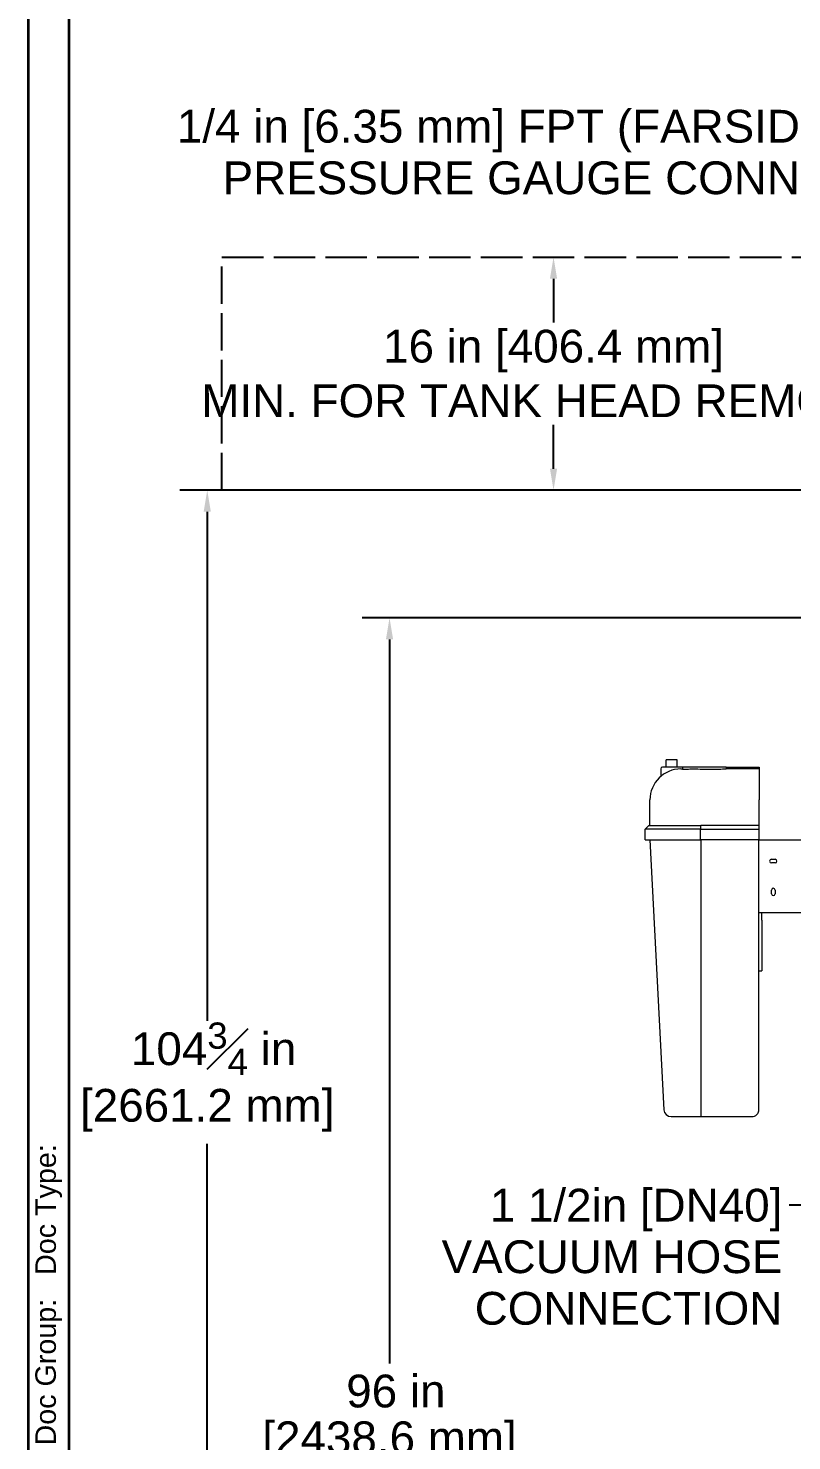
# Model space of a CAD drawing. Header units: inches. Extents: x 19 to 503, y 7 to 322.
# Drawn here: x 18.7 to 71.2, y 84.5 to 181.5 of the extents above; entities that cross this region are included whole.
import ezdxf

# ---------------------------------------------------------------- set-up
doc = ezdxf.new("R2010")
doc.units = ezdxf.units.IN
doc.header["$LTSCALE"] = 15
doc.header["$MEASUREMENT"] = 0
doc.linetypes.add('DASHED_SPACE', pattern=[0.2067, 0.1654, -0.0413])
doc.layers.get('0').update_dxf_attribs({"lineweight": 25})
for name, color, linetype, lineweight in [('Border', 7, 'Continuous', 35), ('Dimension (ANSI)', 7, 'Continuous', 25), ('Sketch Geometry (ANSI)', 7, 'Continuous', 25), ('Symbol (ANSI)', 7, 'Continuous', 25), ('Visible (ANSI)', 7, 'Continuous', 50)]:
    doc.layers.add(name, color=color, linetype=linetype, lineweight=lineweight)
doc.styles.add('MEMCOR Medium', font='arial.ttf')
doc.styles.add('Standard A-B-C', font='arial.ttf')
doc.dimstyles.new('Default (ANSI)', dxfattribs={"dimscale": 15, "dimtxt": 0.15, "dimasz": 0.098425, "dimexe": 0.125, "dimexo": 0.0625, "dimgap": 0.031496, "dimtad": 0, "dimtih": 1, "dimtoh": 1, "dimdec": 4, "dimrnd": 1e-08, "dimzin": 3, "dimdsep": 46, "dimlunit": 5, "dimtxsty": 'MEMCOR Medium', "dimcen": 0.09, "dimdle": 0.393701, "dimclrd": 256, "dimclre": 256, "dimclrt": 256, "dimadec": 0, "dimazin": 1, "dimtfac": 0.8, "dimtofl": 0, "dimtmove": 0, "dimatfit": 3, "dimfxl": 1, "dimfrac": 1, "dimtolj": 1, "dimtzin": 4, "dimlwd": -1, "dimlwe": -1, "dimarcsym": 0})
doc.dimstyles.new('Default (ANSI)$7', dxfattribs={"dimscale": 15, "dimtxt": 0.15, "dimasz": 0.098425, "dimexe": 0.125, "dimexo": 0.0625, "dimgap": 0.031496, "dimtad": 0, "dimtih": 1, "dimtoh": 1, "dimdec": 4, "dimrnd": 1e-08, "dimzin": 3, "dimdsep": 46, "dimlunit": 5, "dimtxsty": 'MEMCOR Medium', "dimcen": 0.09, "dimdle": 0.393701, "dimclrd": 256, "dimclre": 256, "dimclrt": 256, "dimadec": 0, "dimazin": 1, "dimtfac": 0.8, "dimtofl": 0, "dimtmove": 0, "dimatfit": 3, "dimfxl": 1, "dimfrac": 1, "dimtolj": 1, "dimtzin": 4, "dimlwd": -1, "dimlwe": -1, "dimarcsym": 0})
doc.dimstyles.new('Default (ANSI)-01', dxfattribs={"dimscale": 15, "dimtxt": 0.15, "dimasz": 0.098425, "dimexe": 0.125, "dimexo": 0.0625, "dimgap": 0.031496, "dimtad": 0, "dimtih": 1, "dimtoh": 1, "dimdec": 4, "dimrnd": 1e-08, "dimzin": 3, "dimdsep": 46, "dimlunit": 5, "dimtxsty": 'MEMCOR Medium', "dimcen": 0.09, "dimdle": 0.393701, "dimclrd": 256, "dimclre": 256, "dimclrt": 256, "dimadec": 0, "dimazin": 1, "dimtfac": 0.8, "dimtofl": 0, "dimtmove": 0, "dimatfit": 3, "dimfxl": 1, "dimfrac": 1, "dimtolj": 1, "dimtzin": 4, "dimlwd": -1, "dimlwe": -1, "dimarcsym": 0})

# ---------------------------------------------------------------- blocks, each defined once
blk = doc.blocks.new('Borders 22x34_D')
at = {"layer": 'Border'}
for p, q in [((1.25, 21.5), (1.25, 0.5)), ((1.4375, 0.5), (1.4375, 21.3125))]:
    blk.add_line(p, q, dxfattribs=at)
at = {"layer": 'Border', "insert": (1.3437, 3.875), "char_height": 0.094, "attachment_point": 4, "rotation": 90, "style": 'Standard A-B-C'}
blk.add_mtext('\\fArial|b0|i0;{\\H0.0940;BAR = 1" AT PLOT SCALE    Doc Group:   Doc Type: }', dxfattribs=at)
blk = doc.blocks.new('*D21')
at = {"layer": 'Defpoints', "color": 0, "transparency": 16777216}
for p in [(31.043, 149.759), (94.88, 149.759), (75.149, 44.987)]:
    blk.add_point(p, dxfattribs=at)
at = {"layer": 'Dimension (ANSI)', "transparency": 16777216}
for p, q in [((93.943, 149.759), (29.168, 149.759)), ((31.043, 148.283), (31.043, 113.322)), ((31.043, 46.464), (31.043, 104.871)), ((74.211, 44.987), (29.168, 44.987))]:
    blk.add_line(p, q, dxfattribs=at)
for points in [[(30.797, 148.283), (31.289, 148.283), (31.043, 149.759)], [(30.797, 46.464), (31.289, 46.464), (31.043, 44.987)]]:
    blk.add_solid(points, dxfattribs=at)
at = {"layer": 'Dimension (ANSI)', "transparency": 16777216, "char_height": 2.25, "attachment_point": 5, "style": 'MEMCOR Medium'}
for s, insert in [('\\A1; 104{\\H0.8x;\\S3#4;} in', (31.043, 111.408)), ('\\A1;[2661.2 mm]', (31.043, 107.182))]:
    blk.add_mtext(s, dxfattribs=dict(at, insert=insert))
blk = doc.blocks.new('*D22')
at = {"layer": 'Defpoints', "color": 0, "transparency": 16777216}
for p in [(73.596, 140.994), (43.557, 44.987), (75.149, 44.987)]:
    blk.add_point(p, dxfattribs=at)
at = {"layer": 'Dimension (ANSI)', "transparency": 16777216}
for p, q in [((72.659, 140.994), (41.682, 140.994)), ((43.557, 139.518), (43.557, 89.802)), ((43.557, 46.464), (43.557, 82.73)), ((74.211, 44.987), (41.682, 44.987))]:
    blk.add_line(p, q, dxfattribs=at)
for points in [[(43.311, 139.518), (43.803, 139.518), (43.557, 140.994)], [(43.311, 46.464), (43.803, 46.464), (43.557, 44.987)]]:
    blk.add_solid(points, dxfattribs=at)
at = {"layer": 'Dimension (ANSI)', "transparency": 16777216, "char_height": 2.25, "attachment_point": 5, "style": 'MEMCOR Medium'}
for s, insert in [('\\A1; 96 in', (43.557, 87.887)), ('\\A1;[2438.6 mm]', (43.557, 84.352))]:
    blk.add_mtext(s, dxfattribs=dict(at, insert=insert))
blk = doc.blocks.new('*D24')
at = {"layer": 'Defpoints', "color": 0, "transparency": 16777216}
for p in [(46.725, 165.759), (46.725, 149.759), (54.82, 149.759)]:
    blk.add_point(p, dxfattribs=at)
at = {"layer": 'Dimension (ANSI)', "transparency": 16777216}
for p, q in [((54.82, 164.283), (54.82, 161.276)), ((54.82, 151.236), (54.82, 154.243))]:
    blk.add_line(p, q, dxfattribs=at)
for points in [[(54.574, 164.283), (55.066, 164.283), (54.82, 165.759)], [(54.574, 151.236), (55.066, 151.236), (54.82, 149.759)]]:
    blk.add_solid(points, dxfattribs=at)
at = {"layer": 'Dimension (ANSI)', "transparency": 16777216, "insert": (54.82, 157.759), "char_height": 2.25, "attachment_point": 5, "style": 'MEMCOR Medium'}
blk.add_mtext('\\A1;\\fArial|b0|i0;16 in [406.4 mm]\\P\\fArial|b0|i0; MIN. FOR TANK HEAD REMOVAL', dxfattribs=at)

msp = doc.modelspace()

# ---------------------------------------------------------------- linework, layer by layer
at = {"layer": 'Sketch Geometry (ANSI)', "linetype": 'DASHED_SPACE', "ltscale": 1.032092}
msp.add_line((32.04771, 149.75937), (32.04771, 165.75937), dxfattribs=at)
at = {"layer": 'Sketch Geometry (ANSI)', "linetype": 'DASHED_SPACE', "ltscale": 1.147418}
for p, q in [((32.04771, 165.75937), (128.10211, 165.75937)), ((128.10211, 149.75937), (32.04771, 149.75937))]:
    msp.add_line(p, q, dxfattribs=at)
at = {"layer": 'Visible (ANSI)', "linetype": 'Continuous', "lineweight": 18}
for p, q in [((63.30287, 131.24437), (62.55287, 131.24437)), ((62.55287, 130.74437), (62.55287, 131.24437)), ((63.30287, 130.74437), (63.30287, 131.24437)), ((62.17787, 130.61937), (62.17787, 130.10398)), ((63.67787, 130.74437), (62.30287, 130.74437)), ((63.56524, 130.61937), (63.67787, 130.61937)), ((66.68307, 130.74437), (63.67787, 130.74437)), ((63.67787, 130.74437), (63.67787, 130.6155)), ((66.68307, 130.74437), (68.94151, 130.74437)), ((66.68307, 130.74437), (66.68307, 130.61669)), ((68.94151, 130.61937), (67.8262, 130.61937)), ((68.94151, 130.74437), (68.94151, 130.61937)), ((68.94151, 130.61937), (68.94151, 128.49437)), ((61.44024, 126.74437), (61.44024, 128.49437)), ((68.94151, 126.74437), (68.94151, 128.49437)), ((61.36884, 126.74437), (61.11884, 126.49437)), ((64.91311, 126.49437), (61.11884, 126.49437)), ((61.11884, 125.74437), (61.11884, 126.49437)), ((61.36884, 126.74437), (64.9251, 126.74437)), ((64.91311, 126.49437), (68.94151, 126.49437)), ((64.91311, 125.74437), (64.91311, 126.49437)), ((68.94151, 126.74437), (64.9251, 126.74437)), ((68.94151, 126.49437), (68.94151, 126.74437)), ((68.94151, 125.74437), (68.94151, 126.49437)), ((61.11884, 125.74437), (64.91311, 125.74437)), ((61.42787, 125.74437), (62.40294, 107.21809)), ((68.94151, 125.74437), (64.91311, 125.74437)), ((64.92787, 125.74437), (64.92787, 107.22469)), ((68.92787, 123.34187), (68.92787, 125.74437)), ((68.94151, 125.74437), (69.30287, 125.74437)), ((69.30287, 125.74437), (74.66132, 125.74437)), ((69.78632, 124.41937), (70.03632, 124.41937)), ((70.03632, 124.16937), (69.78632, 124.16937)), ((68.92787, 120.74437), (68.92787, 123.34187)), ((69.78632, 122.04937), (69.78632, 122.29937)), ((70.03632, 122.29937), (70.03632, 122.04937)), ((69.30287, 120.74437), (68.92787, 120.74437)), ((68.92787, 107.24437), (68.92787, 120.74437)), ((69.11537, 120.24437), (69.11537, 120.74437)), ((74.66132, 120.74437), (69.30287, 120.74437)), ((69.11537, 120.24437), (69.11537, 117.24437)), ((68.92787, 116.74437), (69.11537, 116.74437)), ((69.11537, 117.24437), (69.11537, 116.74437)), ((62.90225, 106.74437), (64.9428, 106.74437)), ((64.92787, 107.22469), (64.92787, 107.22465)), ((64.9428, 106.74437), (68.42787, 106.74437))]:
    msp.add_line(p, q, dxfattribs=at)
for centre, radius, start, end in [((63.56524, 128.49437), 2.125, 90, 180), ((62.30287, 130.61937), 0.125, 90, 180), ((69.78632, 124.29437), 0.125, 90, 270), ((70.03632, 124.29437), 0.125, 270, 90), ((69.91132, 122.29937), 0.125, 0, 180), ((69.91132, 122.04937), 0.125, 180, 0), ((62.90225, 107.24437), 0.5, 183.0127875, 270)]:
    msp.add_arc(centre, radius, start, end, dxfattribs=at)
msp.add_ellipse((67.8262, 128.49437), major_axis=(-22.76606, 0), ratio=0.09334071, start_param=4.71238898, end_param=4.76262215, dxfattribs=at)
for points, knots in [([(63.67787, 130.6155), (63.67787, 130.61491), (63.67972, 130.61434), (63.69205, 130.61263), (63.71018, 130.61186), (63.77287, 130.61093), (63.82767, 130.61141), (64.00521, 130.61339), (64.15586, 130.61519), (64.46335, 130.61697), (64.68191, 130.61716), (64.89826, 130.61456)], [-71.64186037, -71.64186037, -71.64186037, -71.64186037, -71.40431492, -71.40431492, -70.85251163, -70.85251163, -69.95071799, -69.95071799, -68.02154672, -68.02154672, -64.74476424, -64.74476424, -64.74476424, -64.74476424]), ([(65.19765, 130.61198), (65.31862, 130.61151), (65.43769, 130.61122), (65.55204, 130.61122), (65.67827, 130.61122), (65.80667, 130.61153), (65.93632, 130.61204)], [28.61566073, 28.61566073, 28.61566073, 28.61566073, 29.49083043, 29.49083043, 29.49083043, 30.45697884, 30.45697884, 30.45697884, 30.45697884]), ([(65.93632, 130.61204), (66.10074, 130.61274), (66.26717, 130.61376), (66.51691, 130.61551), (66.60008, 130.61613), (66.68307, 130.61669)], [0.96614841, 0.96614841, 0.96614841, 0.96614841, 2.19142906, 2.19142906, 2.80272071, 2.80272071, 2.80272071, 2.80272071]), ([(64.92787, 107.22465), (64.92796, 107.15962), (64.92844, 107.09572), (64.93013, 106.97733), (64.93133, 106.92399), (64.93423, 106.83497), (64.93591, 106.80017), (64.93936, 106.75553), (64.94109, 106.74446), (64.94279, 106.74437), (64.94279, 106.74437), (64.9428, 106.74437)], [0, 0, 0, 0, 0.4958908, 0.4958908, 0.99192361, 0.99192361, 1.48822485, 1.48822485, 1.94932359, 1.94932359, 1.95126964, 1.95126964, 1.95126964, 1.95126964]), ([(68.42787, 106.74437), (68.49187, 106.74437), (68.5561, 106.75649), (68.64921, 106.79475), (68.67991, 106.81107), (68.74126, 106.85285), (68.7722, 106.87938), (68.82703, 106.94061), (68.85126, 106.97476), (68.89195, 107.0531), (68.90799, 107.09671), (68.92287, 107.16919), (68.92616, 107.19537), (68.92735, 107.22152)], [-0.00201124, -0.00201124, -0.00201124, -0.00201124, 0.53239417, 0.53239417, 0.80323069, 0.80323069, 1.09757948, 1.09757948, 1.37636737, 1.37636737, 1.65515527, 1.65515527, 1.80495609, 1.80495609, 1.80495609, 1.80495609]), ([(68.92735, 107.22152), (68.92753, 107.22533), (68.92766, 107.22913), (68.92783, 107.23675), (68.92787, 107.24056), (68.92787, 107.24437)], [0, 0, 0, 0, 0.0217918229, 0.0217918229, 0.0435836457, 0.0435836457, 0.0435836457, 0.0435836457])]:
    msp.add_open_spline(points, degree=3, knots=knots, dxfattribs=at)
for points in [[(64.89826, 130.61456), (64.99391, 130.61355), (65.09386, 130.61254), (65.19765, 130.61198)], [(64.9251, 126.74437), (64.92117, 126.66107), (64.91717, 126.57767), (64.91311, 126.49437)]]:
    msp.add_open_spline(points, degree=3, dxfattribs=at)

# ---------------------------------------------------------------- block references
at = {"xscale": 15, "yscale": 15, "zscale": 15}
msp.add_blockref('Borders 22x34_D', (0, 0), dxfattribs=at)

# ---------------------------------------------------------------- texts
at = {"layer": 'Symbol (ANSI)', "char_height": 2.2500001, "attachment_point": 3, "line_spacing_factor": 0.944221, "style": 'MEMCOR Medium'}
for s, insert, width in [('\\fArial|b0|i0;1/4 in [6.35 mm] FPT (FARSIDE) FOR EFFLUENT\\P\\fArial|b0|i0;PRESSURE GAUGE CONNECTION (by others)\\P', (99.50496, 175.87759), 70.5628846), ('\\fArial|b0|i0;1 1/2in [DN40] \\P\\fArial|b0|i0;VACUUM HOSE\\P\\fArial|b0|i0;CONNECTION\\P', (70.53385, 101.79046), 23.4089193)]:
    msp.add_mtext(s, dxfattribs=dict(at, insert=insert, width=width))

# ---------------------------------------------------------------- dimensions: what is measured, and where the dimension line sits
at = {"layer": 'Dimension (ANSI)'}
for base, p1, p2, angle, text, dimstyle, override, picture, middle in [((54.82006, 149.75937), (46.72528, 165.75937), (46.72528, 149.75937), 270, '\\fArial|b0|i0;<> in [406.4 mm]\\P\\fArial|b0|i0; MIN. FOR TANK HEAD REMOVAL', 'Default (ANSI)-01', {"dimgap": 0.031496, "dimdec": 4, "dimpost": '', "dimse1": 1, "dimse2": 1, "dimtol": 0, "dimlim": 0, "dimtp": 0, "dimtm": 0, "dimtdec": 2, "dimatfit": 1}, '*D24', (54.82006, 157.75937)), ((31.04306, 149.75937), (75.14885, 44.98737), (94.88034, 149.75937), 90, ' <> in\\X[2661.2 mm]', 'Default (ANSI)', {"dimgap": 0.031496, "dimdec": 4, "dimpost": '', "dimtol": 0, "dimlim": 0, "dimtp": 0, "dimtm": 0, "dimtdec": 2, "dimatfit": 1}, '*D21', (31.04306, 109.09681)), ((43.55732, 44.98737), (73.59618, 140.99437), (75.14885, 44.98737), 90, ' <> in\\X[2438.6 mm]', 'Default (ANSI)', {"dimgap": 0.031496, "dimdec": 4, "dimpost": '', "dimtol": 0, "dimlim": 0, "dimtp": 0, "dimtm": 0, "dimtdec": 2, "dimatfit": 1}, '*D22', (43.55732, 86.26607))]:
    dim = msp.add_linear_dim(base=base, p1=p1, p2=p2, angle=angle, text=text, dimstyle=dimstyle, override=override, dxfattribs=at)
    dim.commit()
    dim.dimension.update_dxf_attribs({"geometry": picture, "text_midpoint": middle, "dimtype": 160})

# ---------------------------------------------------------------- leaders
at = {"layer": 'Symbol (ANSI)', "annotation_type": 0, "has_hookline": 1, "hookline_direction": 1}
for points, override, text_width in [([(108.91534, 150.97971), (101.45378, 174.75259), (99.9774, 174.75259)], {"dimasz": 0.098425, "dimtad": 0, "dimldrblk": 'Dot'}, 70.15365), ([(79.79809, 92.94018), (72.48267, 100.66546), (71.00629, 100.66546)], {"dimtad": 0}, 23.21982)]:
    msp.add_leader(points, dimstyle='Default (ANSI)$7', override=override, dxfattribs=dict(at, text_width=text_width))

doc.saveas('drawing.dxf')
